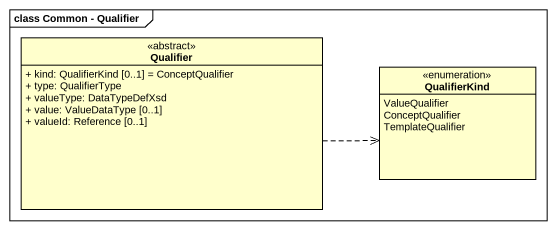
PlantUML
@startuml
mainframe class Common - Qualifier
hide circle
hide empty members
skinparam classAttributeIconSize 0
class Qualifier <<abstract>> {
  + kind: QualifierKind [0..1] = ConceptQualifier
  + type: QualifierType
  + valueType: DataTypeDefXsd
  + value: ValueDataType [0..1]
  + valueId: Reference [0..1]
}
enum QualifierKind {
  ValueQualifier
  ConceptQualifier
  TemplateQualifier
}
Qualifier .right.> QualifierKind
@enduml
